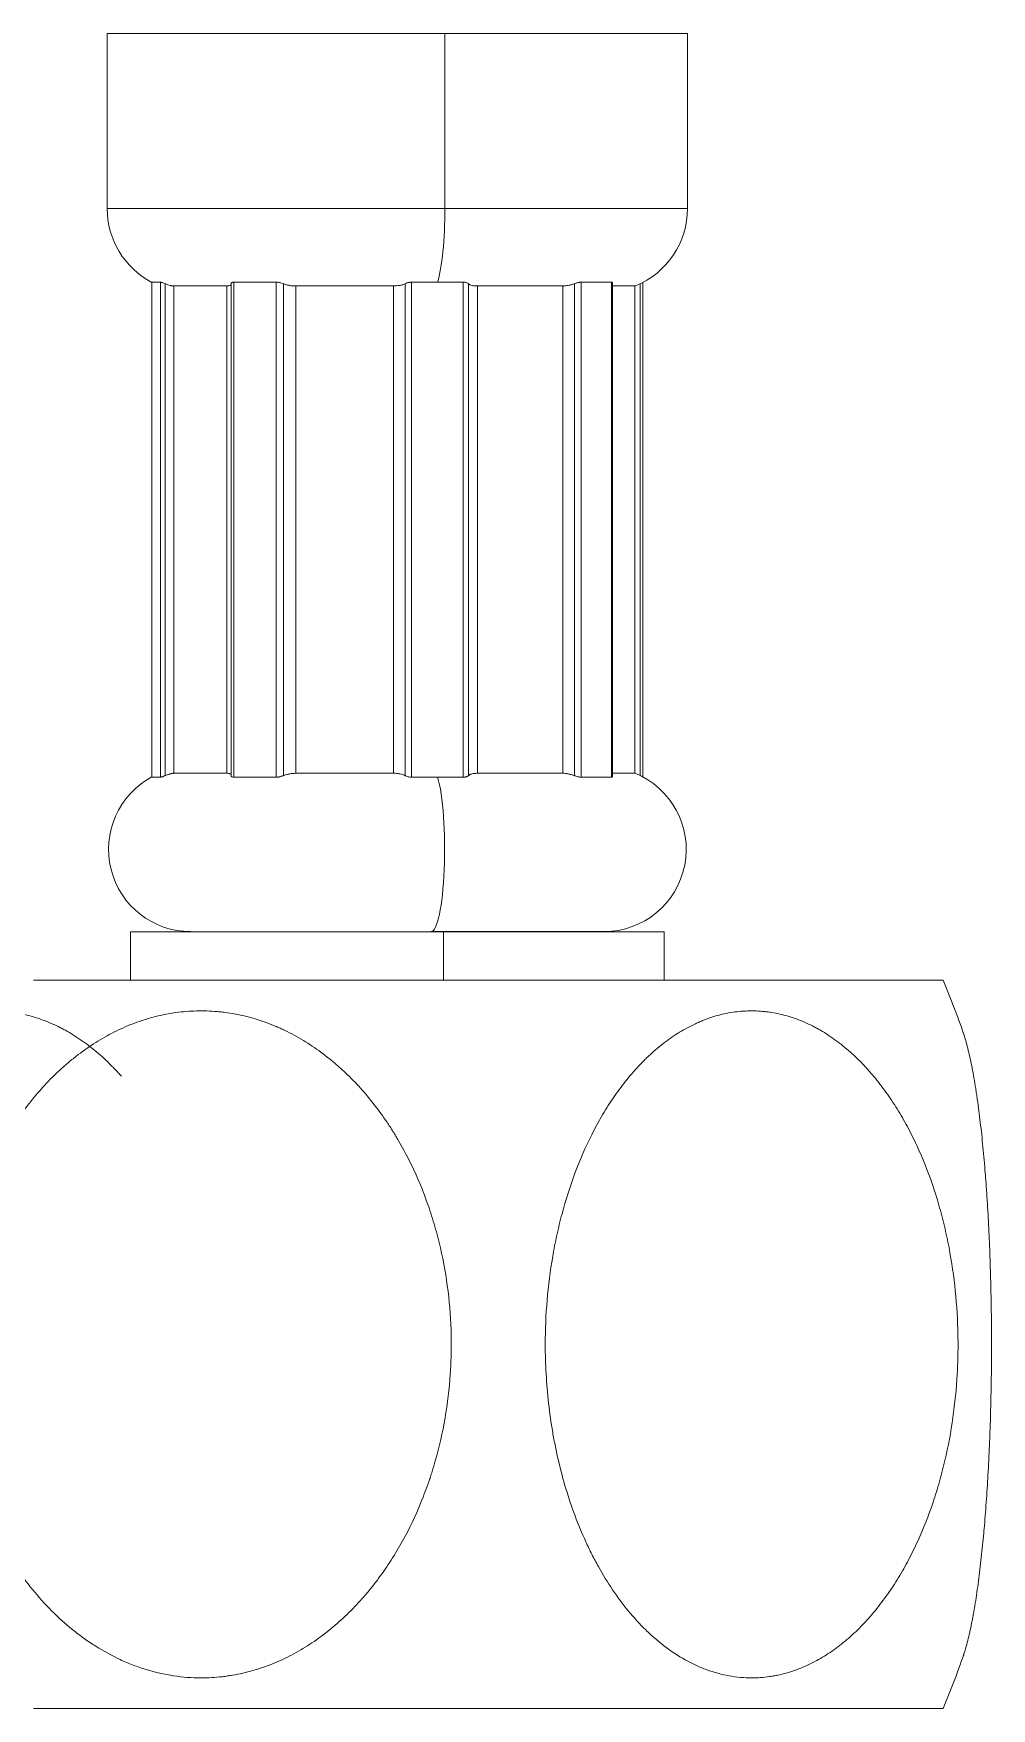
# Model space of a CAD drawing. Header units: millimetres. Extents: x 13479 to 14073, y 4989 to 5829.
# Drawn here: x 13591.29 to 13611.03, y 5077.61 to 5112.11 of the extents above; entities that cross this region are included whole.
import ezdxf

# ---------------------------------------------------------------- set-up
doc = ezdxf.new("R2010")
doc.units = ezdxf.units.MM

msp = doc.modelspace()

# ---------------------------------------------------------------- linework, layer by layer
at = {"linetype": 'Continuous', "lineweight": 18}
for p, q in [((13592.806, 5112.109), (13592.806, 5108.507)), ((13599.765, 5112.109), (13592.806, 5112.109)), ((13599.765, 5112.109), (13604.768, 5112.109)), ((13604.768, 5108.507), (13604.768, 5112.109)), ((13593.728, 5106.987), (13593.728, 5106.987)), ((13593.904, 5106.987), (13593.728, 5106.987)), ((13593.728, 5106.986), (13593.728, 5096.792)), ((13595.27, 5106.909), (13594.177, 5106.909)), ((13595.361, 5106.959), (13595.361, 5096.821)), ((13596.292, 5106.987), (13595.418, 5106.987)), ((13598.71, 5106.909), (13596.696, 5106.909)), ((13599.616, 5106.987), (13599.081, 5106.987)), ((13600.141, 5106.987), (13599.616, 5106.987)), ((13600.44, 5106.909), (13602.195, 5106.909)), ((13603.197, 5106.987), (13602.572, 5106.987)), ((13603.216, 5106.909), (13603.684, 5106.909)), ((13603.219, 5096.804), (13603.219, 5106.976)), ((13603.846, 5096.796), (13603.846, 5106.983)), ((13593.904, 5096.792), (13593.728, 5096.792)), ((13595.27, 5096.872), (13594.177, 5096.872)), ((13596.292, 5096.792), (13595.418, 5096.792)), ((13598.71, 5096.872), (13596.696, 5096.872)), ((13599.616, 5096.792), (13599.081, 5096.792)), ((13600.141, 5096.792), (13599.616, 5096.792)), ((13600.44, 5096.872), (13602.195, 5096.872)), ((13603.197, 5096.792), (13602.572, 5096.792)), ((13603.216, 5096.872), (13603.684, 5096.872)), ((13593.287, 5093.609), (13599.735, 5093.609)), ((13593.287, 5093.609), (13593.287, 5092.609)), ((13599.735, 5093.609), (13604.287, 5093.609)), ((13604.287, 5092.609), (13604.287, 5093.609)), ((13610.037, 5092.609), (13591.287, 5092.609)), ((13610.037, 5077.609), (13591.287, 5077.609))]:
    msp.add_line(p, q, dxfattribs=at)
at = {"linetype": 'Continuous', "lineweight": 13}
for p, q in [((13599.765, 5112.109), (13599.765, 5108.507)), ((13599.765, 5108.507), (13592.806, 5108.507)), ((13604.768, 5108.507), (13599.765, 5108.507)), ((13593.728, 5106.987), (13593.728, 5096.792)), ((13593.904, 5106.987), (13593.904, 5096.792)), ((13593.999, 5106.956), (13593.999, 5096.823)), ((13594.177, 5106.909), (13594.177, 5096.872)), ((13595.27, 5106.909), (13595.27, 5096.872)), ((13595.418, 5106.987), (13595.418, 5096.792)), ((13596.292, 5106.987), (13596.292, 5096.792)), ((13596.437, 5106.956), (13596.437, 5096.823)), ((13596.696, 5106.909), (13596.696, 5096.872)), ((13598.71, 5106.909), (13598.71, 5096.872)), ((13598.947, 5106.956), (13598.947, 5096.823)), ((13599.081, 5106.987), (13599.081, 5096.792)), ((13600.141, 5106.987), (13600.141, 5096.792)), ((13600.251, 5106.956), (13600.251, 5096.823)), ((13600.44, 5106.909), (13600.44, 5096.872)), ((13602.195, 5106.909), (13602.195, 5096.872)), ((13602.438, 5106.956), (13602.438, 5096.823)), ((13602.572, 5106.987), (13602.572, 5096.792)), ((13603.197, 5106.987), (13603.197, 5096.792)), ((13603.684, 5106.909), (13603.684, 5096.872)), ((13603.791, 5106.955), (13603.791, 5096.824)), ((13599.735, 5092.609), (13599.735, 5093.609))]:
    msp.add_line(p, q, dxfattribs=at)
at = {"linetype": 'Continuous', "lineweight": 18}
for centre, radius, start, end in [((13594.527, 5108.507), 1.721, 180, 242.3511), ((13603.047, 5108.507), 1.721, 292.2144, 0), ((13594.527, 5095.304), 1.693, 118.1504, 270), ((13603.047, 5095.304), 1.693, 270, 67.8726), ((13592.037, 5085.109), 19.5, 19.1315, 22.6199), ((13592.037, 5085.109), 19.5, 337.3801, 340.8635)]:
    msp.add_arc(centre, radius, start, end, dxfattribs=at)
at = {"linetype": 'Continuous', "lineweight": 13}
for centre, major_axis, start_param, end_param in [((13599.484, 5108.507), (0, 1.721), 3.629584, 4.712389), ((13599.484, 5095.304), (0, -1.693), 0, 2.644734)]:
    msp.add_ellipse(centre, major_axis=major_axis, ratio=0.163617, start_param=start_param, end_param=end_param, dxfattribs=at)
at = {"linetype": 'Continuous', "lineweight": 18}
for points, degree, knots in [([(13593.999, 5106.956), (13593.988, 5106.961), (13593.978, 5106.965), (13593.958, 5106.972), (13593.949, 5106.976), (13593.932, 5106.981), (13593.925, 5106.983), (13593.912, 5106.986), (13593.908, 5106.987), (13593.904, 5106.987)], 3, [0, 0, 0, 0, 0.25, 0.25, 0.5, 0.5, 0.75, 0.75, 1, 1, 1, 1]), ([(13594.177, 5106.909), (13594.169, 5106.909), (13594.159, 5106.91), (13594.141, 5106.913), (13594.135, 5106.914), (13594.121, 5106.917), (13594.114, 5106.919), (13594.091, 5106.925), (13594.074, 5106.93), (13594.038, 5106.942), (13594.019, 5106.949), (13593.999, 5106.956)], 3, [0, 0, 0, 0, 0.25, 0.25, 0.375, 0.375, 0.5, 0.5, 0.75, 0.75, 1, 1, 1, 1]), ([(13595.362, 5106.956), (13595.363, 5106.949), (13595.361, 5106.942), (13595.357, 5106.933), (13595.354, 5106.93), (13595.349, 5106.925), (13595.345, 5106.923), (13595.334, 5106.917), (13595.324, 5106.914), (13595.306, 5106.911), (13595.299, 5106.91), (13595.285, 5106.909), (13595.278, 5106.909), (13595.27, 5106.909)], 3, [0, 0, 0, 0, 0.25, 0.25, 0.375, 0.375, 0.5, 0.5, 0.75, 0.75, 0.875, 0.875, 1, 1, 1, 1]), ([(13595.418, 5106.987), (13595.409, 5106.987), (13595.4, 5106.986), (13595.389, 5106.984), (13595.386, 5106.983), (13595.379, 5106.981), (13595.374, 5106.979), (13595.37, 5106.976), (13595.366, 5106.972), (13595.365, 5106.971), (13595.362, 5106.965), (13595.361, 5106.961), (13595.362, 5106.956)], 3, [0, 0, 0, 0, 0.25, 0.25, 0.375, 0.375, 0.5, 0.625, 0.625, 0.75, 0.75, 1, 1, 1, 1]), ([(13596.437, 5106.956), (13596.426, 5106.961), (13596.414, 5106.965), (13596.39, 5106.972), (13596.377, 5106.976), (13596.352, 5106.981), (13596.34, 5106.983), (13596.315, 5106.986), (13596.303, 5106.987), (13596.292, 5106.987)], 3, [0, 0, 0, 0, 0.25, 0.25, 0.5, 0.5, 0.75, 0.75, 1, 1, 1, 1]), ([(13596.696, 5106.909), (13596.675, 5106.909), (13596.654, 5106.91), (13596.621, 5106.913), (13596.61, 5106.914), (13596.588, 5106.917), (13596.577, 5106.919), (13596.543, 5106.925), (13596.521, 5106.93), (13596.478, 5106.942), (13596.457, 5106.949), (13596.437, 5106.956)], 3, [0, 0, 0, 0, 0.25, 0.25, 0.375, 0.375, 0.5, 0.5, 0.75, 0.75, 1, 1, 1, 1]), ([(13598.947, 5106.956), (13598.932, 5106.949), (13598.916, 5106.942), (13598.89, 5106.933), (13598.881, 5106.93), (13598.861, 5106.925), (13598.851, 5106.923), (13598.821, 5106.917), (13598.8, 5106.914), (13598.767, 5106.911), (13598.756, 5106.91), (13598.733, 5106.909), (13598.722, 5106.909), (13598.71, 5106.909)], 3, [0, 0, 0, 0, 0.25, 0.25, 0.375, 0.375, 0.5, 0.5, 0.75, 0.75, 0.875, 0.875, 1, 1, 1, 1]), ([(13599.081, 5106.987), (13599.068, 5106.987), (13599.056, 5106.986), (13599.037, 5106.984), (13599.031, 5106.983), (13599.018, 5106.981), (13599.006, 5106.979), (13598.995, 5106.976), (13598.984, 5106.972), (13598.979, 5106.971), (13598.964, 5106.965), (13598.955, 5106.961), (13598.947, 5106.956)], 3, [0, 0, 0, 0, 0.25, 0.25, 0.375, 0.375, 0.5, 0.625, 0.625, 0.75, 0.75, 1, 1, 1, 1]), ([(13600.251, 5106.956), (13600.246, 5106.961), (13600.24, 5106.965), (13600.226, 5106.972), (13600.217, 5106.976), (13600.198, 5106.981), (13600.188, 5106.983), (13600.166, 5106.986), (13600.154, 5106.987), (13600.141, 5106.987)], 3, [0, 0, 0, 0, 0.25, 0.25, 0.5, 0.5, 0.75, 0.75, 1, 1, 1, 1]), ([(13600.44, 5106.909), (13600.419, 5106.909), (13600.399, 5106.91), (13600.37, 5106.913), (13600.361, 5106.914), (13600.343, 5106.917), (13600.334, 5106.919), (13600.31, 5106.925), (13600.295, 5106.93), (13600.27, 5106.942), (13600.26, 5106.949), (13600.251, 5106.956)], 3, [0, 0, 0, 0, 0.25, 0.25, 0.375, 0.375, 0.5, 0.5, 0.75, 0.75, 1, 1, 1, 1]), ([(13602.438, 5106.956), (13602.416, 5106.949), (13602.395, 5106.942), (13602.363, 5106.933), (13602.352, 5106.93), (13602.33, 5106.925), (13602.32, 5106.923), (13602.288, 5106.917), (13602.268, 5106.914), (13602.24, 5106.911), (13602.23, 5106.91), (13602.212, 5106.909), (13602.204, 5106.909), (13602.195, 5106.909)], 3, [0, 0, 0, 0, 0.25, 0.25, 0.375, 0.375, 0.5, 0.5, 0.75, 0.75, 0.875, 0.875, 1, 1, 1, 1]), ([(13602.572, 5106.987), (13602.563, 5106.987), (13602.554, 5106.986), (13602.538, 5106.984), (13602.533, 5106.983), (13602.522, 5106.981), (13602.51, 5106.979), (13602.499, 5106.976), (13602.487, 5106.972), (13602.48, 5106.971), (13602.462, 5106.965), (13602.45, 5106.961), (13602.438, 5106.956)], 3, [0, 0, 0, 0, 0.25, 0.25, 0.375, 0.375, 0.5, 0.625, 0.625, 0.75, 0.75, 1, 1, 1, 1]), ([(13603.219, 5106.976), (13603.219, 5106.977), (13603.219, 5106.978), (13603.218, 5106.981), (13603.216, 5106.983), (13603.208, 5106.986), (13603.203, 5106.987), (13603.197, 5106.987)], 3, [0, 0, 0, 0, 0.125841, 0.125841, 0.562921, 0.562921, 1, 1, 1, 1]), ([(13603.695, 5106.913), (13603.694, 5106.912), (13603.693, 5106.912), (13603.69, 5106.911), (13603.688, 5106.91), (13603.685, 5106.909), (13603.684, 5106.909), (13603.684, 5106.909)], 3, [0, 0, 0, 0, 0.133722, 0.133722, 0.566861, 0.566861, 1, 1, 1, 1]), ([(13593.904, 5096.792), (13593.908, 5096.792), (13593.912, 5096.792), (13593.921, 5096.795), (13593.925, 5096.796), (13593.932, 5096.798), (13593.94, 5096.8), (13593.949, 5096.803), (13593.958, 5096.807), (13593.963, 5096.809), (13593.978, 5096.814), (13593.988, 5096.819), (13593.999, 5096.823)], 3, [0, 0, 0, 0, 0.25, 0.25, 0.375, 0.375, 0.5, 0.625, 0.625, 0.75, 0.75, 1, 1, 1, 1]), ([(13593.999, 5096.823), (13594.019, 5096.831), (13594.038, 5096.838), (13594.065, 5096.847), (13594.073, 5096.85), (13594.09, 5096.855), (13594.098, 5096.857), (13594.121, 5096.863), (13594.135, 5096.866), (13594.153, 5096.87), (13594.158, 5096.87), (13594.168, 5096.871), (13594.173, 5096.872), (13594.177, 5096.872)], 3, [0, 0, 0, 0, 0.25, 0.25, 0.375, 0.375, 0.5, 0.5, 0.75, 0.75, 0.875, 0.875, 1, 1, 1, 1]), ([(13595.27, 5096.872), (13595.286, 5096.872), (13595.3, 5096.871), (13595.318, 5096.868), (13595.323, 5096.866), (13595.333, 5096.863), (13595.338, 5096.861), (13595.349, 5096.855), (13595.355, 5096.85), (13595.361, 5096.838), (13595.363, 5096.831), (13595.362, 5096.823)], 3, [0, 0, 0, 0, 0.25, 0.25, 0.375, 0.375, 0.5, 0.5, 0.75, 0.75, 1, 1, 1, 1]), ([(13595.362, 5096.823), (13595.361, 5096.819), (13595.362, 5096.814), (13595.366, 5096.807), (13595.369, 5096.803), (13595.379, 5096.798), (13595.385, 5096.795), (13595.4, 5096.792), (13595.408, 5096.792), (13595.418, 5096.792)], 3, [0, 0, 0, 0, 0.25, 0.25, 0.5, 0.5, 0.75, 0.75, 1, 1, 1, 1]), ([(13596.292, 5096.792), (13596.303, 5096.792), (13596.315, 5096.792), (13596.333, 5096.795), (13596.339, 5096.796), (13596.352, 5096.798), (13596.365, 5096.8), (13596.377, 5096.803), (13596.389, 5096.807), (13596.396, 5096.809), (13596.414, 5096.814), (13596.426, 5096.819), (13596.437, 5096.823)], 3, [0, 0, 0, 0, 0.25, 0.25, 0.375, 0.375, 0.5, 0.625, 0.625, 0.75, 0.75, 1, 1, 1, 1]), ([(13596.437, 5096.823), (13596.457, 5096.831), (13596.478, 5096.838), (13596.51, 5096.847), (13596.521, 5096.85), (13596.543, 5096.855), (13596.554, 5096.857), (13596.587, 5096.863), (13596.61, 5096.866), (13596.643, 5096.87), (13596.654, 5096.87), (13596.675, 5096.871), (13596.686, 5096.872), (13596.696, 5096.872)], 3, [0, 0, 0, 0, 0.25, 0.25, 0.375, 0.375, 0.5, 0.5, 0.75, 0.75, 0.875, 0.875, 1, 1, 1, 1]), ([(13598.71, 5096.872), (13598.733, 5096.872), (13598.755, 5096.871), (13598.788, 5096.868), (13598.799, 5096.866), (13598.821, 5096.863), (13598.831, 5096.861), (13598.861, 5096.855), (13598.88, 5096.85), (13598.916, 5096.838), (13598.932, 5096.831), (13598.947, 5096.823)], 3, [0, 0, 0, 0, 0.25, 0.25, 0.375, 0.375, 0.5, 0.5, 0.75, 0.75, 1, 1, 1, 1]), ([(13598.947, 5096.823), (13598.955, 5096.819), (13598.964, 5096.814), (13598.984, 5096.807), (13598.995, 5096.803), (13599.018, 5096.798), (13599.03, 5096.795), (13599.056, 5096.792), (13599.068, 5096.792), (13599.081, 5096.792)], 3, [0, 0, 0, 0, 0.25, 0.25, 0.5, 0.5, 0.75, 0.75, 1, 1, 1, 1]), ([(13600.141, 5096.792), (13600.154, 5096.792), (13600.165, 5096.792), (13600.182, 5096.795), (13600.188, 5096.796), (13600.198, 5096.798), (13600.208, 5096.8), (13600.217, 5096.803), (13600.225, 5096.807), (13600.229, 5096.809), (13600.24, 5096.814), (13600.246, 5096.819), (13600.251, 5096.823)], 3, [0, 0, 0, 0, 0.25, 0.25, 0.375, 0.375, 0.5, 0.625, 0.625, 0.75, 0.75, 1, 1, 1, 1]), ([(13600.251, 5096.823), (13600.26, 5096.831), (13600.27, 5096.838), (13600.289, 5096.847), (13600.295, 5096.85), (13600.31, 5096.855), (13600.318, 5096.857), (13600.342, 5096.863), (13600.36, 5096.866), (13600.389, 5096.87), (13600.399, 5096.87), (13600.419, 5096.871), (13600.43, 5096.872), (13600.44, 5096.872)], 3, [0, 0, 0, 0, 0.25, 0.25, 0.375, 0.375, 0.5, 0.5, 0.75, 0.75, 0.875, 0.875, 1, 1, 1, 1]), ([(13602.195, 5096.872), (13602.212, 5096.872), (13602.23, 5096.871), (13602.258, 5096.868), (13602.268, 5096.866), (13602.288, 5096.863), (13602.299, 5096.861), (13602.33, 5096.855), (13602.351, 5096.85), (13602.395, 5096.838), (13602.417, 5096.831), (13602.438, 5096.823)], 3, [0, 0, 0, 0, 0.25, 0.25, 0.375, 0.375, 0.5, 0.5, 0.75, 0.75, 1, 1, 1, 1]), ([(13602.438, 5096.823), (13602.45, 5096.819), (13602.462, 5096.814), (13602.486, 5096.807), (13602.499, 5096.803), (13602.522, 5096.798), (13602.533, 5096.795), (13602.554, 5096.792), (13602.563, 5096.792), (13602.572, 5096.792)], 3, [0, 0, 0, 0, 0.25, 0.25, 0.5, 0.5, 0.75, 0.75, 1, 1, 1, 1]), ([(13603.197, 5096.792), (13603.203, 5096.792), (13603.208, 5096.792), (13603.214, 5096.795), (13603.215, 5096.796), (13603.218, 5096.798), (13603.219, 5096.8), (13603.219, 5096.802), (13603.219, 5096.803)], 3, [0, 0, 0, 0, 0.436688, 0.436688, 0.655033, 0.655033, 0.873377, 1, 1, 1, 1]), ([(13599.484, 5093.609), (13598.648, 5093.609), (13596.998, 5093.609), (13596.176, 5093.609), (13596.054, 5093.609)], 2, [0, 0, 0, 0.456439, 0.912877, 1, 1, 1]), ([(13599.484, 5093.611), (13599.759, 5093.611), (13600.03, 5093.611), (13600.551, 5093.611), (13600.802, 5093.611), (13601.276, 5093.611), (13601.498, 5093.611), (13601.905, 5093.611), (13602.089, 5093.611), (13602.414, 5093.611), (13602.554, 5093.611), (13602.783, 5093.611), (13602.873, 5093.611), (13603, 5093.611), (13603.036, 5093.611), (13603.046, 5093.611), (13603.047, 5093.611), (13603.047, 5093.611)], 3, [0, 0, 0, 0, 0.139774, 0.139774, 0.279548, 0.279548, 0.419323, 0.419323, 0.559097, 0.559097, 0.698871, 0.698871, 0.838645, 0.838645, 0.97842, 0.97842, 1, 1, 1, 1]), ([(13585.957, 5085.109), (13585.957, 5085.415), (13585.97, 5085.719), (13586.024, 5086.321), (13586.064, 5086.62), (13586.144, 5087.065), (13586.175, 5087.212), (13586.225, 5087.433), (13586.243, 5087.506), (13586.28, 5087.652), (13586.3, 5087.724), (13586.401, 5088.084), (13586.495, 5088.364), (13586.71, 5088.908), (13586.831, 5089.172), (13587.001, 5089.491), (13587.036, 5089.554), (13587.107, 5089.68), (13587.144, 5089.741), (13587.257, 5089.924), (13587.335, 5090.042), (13587.497, 5090.271), (13587.581, 5090.381), (13587.757, 5090.594), (13587.848, 5090.697), (13587.99, 5090.844), (13588.062, 5090.916), (13588.137, 5090.986), (13588.187, 5091.032), (13588.212, 5091.054), (13588.339, 5091.166), (13588.443, 5091.249), (13588.657, 5091.403), (13588.766, 5091.474), (13588.99, 5091.603), (13589.104, 5091.662), (13589.25, 5091.726), (13589.28, 5091.739), (13589.339, 5091.763), (13589.369, 5091.775), (13589.459, 5091.808), (13589.519, 5091.829), (13589.7, 5091.884), (13589.943, 5091.943), (13590.188, 5091.97), (13590.435, 5091.981), (13590.559, 5091.979), (13590.716, 5091.966), (13590.747, 5091.963), (13590.809, 5091.956), (13590.902, 5091.944), (13590.994, 5091.927), (13591.178, 5091.888), (13591.298, 5091.854), (13591.537, 5091.772), (13591.654, 5091.723), (13591.8, 5091.653), (13591.829, 5091.639), (13591.886, 5091.609), (13591.915, 5091.594), (13592.001, 5091.547), (13592.057, 5091.514), (13592.223, 5091.41), (13592.331, 5091.335), (13592.542, 5091.174), (13592.644, 5091.088), (13592.793, 5090.95), (13592.842, 5090.903), (13592.915, 5090.83), (13592.939, 5090.806), (13592.986, 5090.756), (13593.032, 5090.707), (13593.077, 5090.657), (13593.098, 5090.633)], 3, [0, 0, 0, 0, 0.068413, 0.068413, 0.136827, 0.136827, 0.171034, 0.171034, 0.188137, 0.188137, 0.20524, 0.20524, 0.273654, 0.273654, 0.342067, 0.342067, 0.359171, 0.359171, 0.376274, 0.376274, 0.410481, 0.410481, 0.444688, 0.444688, 0.478894, 0.478894, 0.495998, 0.504549, 0.504549, 0.513101, 0.513101, 0.547308, 0.547308, 0.581515, 0.581515, 0.615721, 0.615721, 0.624273, 0.624273, 0.632825, 0.632825, 0.649928, 0.649928, 0.684135, 0.718342, 0.718342, 0.752548, 0.752548, 0.7611, 0.7611, 0.769652, 0.786755, 0.786755, 0.820962, 0.820962, 0.855169, 0.855169, 0.86372, 0.86372, 0.872272, 0.872272, 0.889375, 0.889375, 0.923582, 0.923582, 0.957789, 0.957789, 0.974892, 0.974892, 0.983444, 0.983444, 0.991996, 1, 1, 1, 1]), ([(13589.59, 5085.109), (13589.59, 5085.416), (13589.605, 5085.719), (13589.667, 5086.322), (13589.713, 5086.621), (13589.805, 5087.065), (13589.84, 5087.213), (13589.898, 5087.434), (13589.919, 5087.507), (13589.961, 5087.653), (13589.984, 5087.725), (13590.1, 5088.085), (13590.208, 5088.365), (13590.455, 5088.909), (13590.594, 5089.173), (13590.789, 5089.492), (13590.829, 5089.555), (13590.912, 5089.681), (13590.954, 5089.743), (13591.083, 5089.925), (13591.173, 5090.044), (13591.359, 5090.272), (13591.456, 5090.383), (13591.658, 5090.596), (13591.762, 5090.698), (13591.926, 5090.845), (13592.009, 5090.917), (13592.094, 5090.987), (13592.152, 5091.033), (13592.181, 5091.055), (13592.327, 5091.167), (13592.447, 5091.25), (13592.692, 5091.404), (13592.817, 5091.475), (13593.074, 5091.604), (13593.205, 5091.663), (13593.374, 5091.727), (13593.408, 5091.74), (13593.476, 5091.764), (13593.51, 5091.776), (13593.613, 5091.809), (13593.682, 5091.829), (13593.89, 5091.885), (13594.169, 5091.943), (13594.451, 5091.97), (13594.735, 5091.981), (13594.877, 5091.979), (13595.057, 5091.966), (13595.093, 5091.963), (13595.164, 5091.956), (13595.271, 5091.943), (13595.377, 5091.926), (13595.588, 5091.887), (13595.726, 5091.853), (13596, 5091.771), (13596.135, 5091.722), (13596.302, 5091.652), (13596.335, 5091.637), (13596.401, 5091.608), (13596.434, 5091.592), (13596.532, 5091.545), (13596.597, 5091.512), (13596.788, 5091.408), (13596.912, 5091.333), (13597.153, 5091.172), (13597.271, 5091.086), (13597.442, 5090.948), (13597.498, 5090.9), (13597.582, 5090.828), (13597.609, 5090.803), (13597.664, 5090.753), (13597.799, 5090.627), (13597.928, 5090.495), (13598.125, 5090.276), (13598.22, 5090.163), (13598.402, 5089.929), (13598.49, 5089.808), (13598.594, 5089.653), (13598.615, 5089.622), (13598.656, 5089.559), (13598.676, 5089.527), (13598.736, 5089.432), (13598.775, 5089.367), (13598.888, 5089.173), (13598.959, 5089.041), (13599.161, 5088.639), (13599.28, 5088.363), (13599.435, 5087.938), (13599.483, 5087.794), (13599.571, 5087.502), (13599.611, 5087.356), (13599.719, 5086.914), (13599.776, 5086.616), (13599.857, 5086.017), (13599.883, 5085.714), (13599.896, 5085.333), (13599.897, 5085.256), (13599.898, 5085.103), (13599.897, 5084.874), (13599.887, 5084.646), (13599.856, 5084.192), (13599.82, 5083.893), (13599.718, 5083.298), (13599.651, 5083.003), (13599.548, 5082.639), (13599.526, 5082.566), (13599.492, 5082.457), (13599.48, 5082.42), (13599.457, 5082.348), (13599.396, 5082.169), (13599.33, 5081.992), (13599.16, 5081.576), (13599.031, 5081.307), (13598.816, 5080.919), (13598.74, 5080.792), (13598.58, 5080.542), (13598.496, 5080.42), (13598.363, 5080.241), (13598.318, 5080.182), (13598.225, 5080.065), (13598.178, 5080.007), (13598.032, 5079.837), (13597.932, 5079.729), (13597.724, 5079.52), (13597.617, 5079.421), (13597.395, 5079.231), (13597.28, 5079.141), (13597.102, 5079.013), (13597.042, 5078.972), (13596.919, 5078.892), (13596.857, 5078.853), (13596.668, 5078.743), (13596.412, 5078.608), (13596.147, 5078.502), (13595.877, 5078.409), (13595.74, 5078.37), (13595.531, 5078.322), (13595.426, 5078.301), (13595.319, 5078.284), (13595.248, 5078.274), (13595.212, 5078.269), (13595.032, 5078.248), (13594.888, 5078.24), (13594.744, 5078.24)], 3, [0, 0, 0, 0, 0.03125, 0.03125, 0.0625, 0.0625, 0.078125, 0.078125, 0.085937, 0.085937, 0.09375, 0.09375, 0.125, 0.125, 0.15625, 0.15625, 0.164062, 0.164062, 0.171875, 0.171875, 0.1875, 0.1875, 0.203125, 0.203125, 0.21875, 0.21875, 0.226563, 0.230469, 0.230469, 0.234375, 0.234375, 0.25, 0.25, 0.265625, 0.265625, 0.28125, 0.28125, 0.285156, 0.285156, 0.289063, 0.289063, 0.296875, 0.296875, 0.3125, 0.328125, 0.328125, 0.34375, 0.34375, 0.347656, 0.347656, 0.351563, 0.359375, 0.359375, 0.375, 0.375, 0.390625, 0.390625, 0.394531, 0.394531, 0.398438, 0.398438, 0.40625, 0.40625, 0.421875, 0.421875, 0.4375, 0.4375, 0.445313, 0.445313, 0.449219, 0.449219, 0.453125, 0.46875, 0.46875, 0.484375, 0.484375, 0.5, 0.5, 0.503906, 0.503906, 0.507813, 0.507813, 0.515625, 0.515625, 0.53125, 0.53125, 0.5625, 0.5625, 0.578125, 0.578125, 0.59375, 0.59375, 0.625, 0.625, 0.65625, 0.65625, 0.664063, 0.664063, 0.671875, 0.6875, 0.6875, 0.71875, 0.71875, 0.75, 0.75, 0.757813, 0.757813, 0.761719, 0.761719, 0.765625, 0.78125, 0.78125, 0.8125, 0.8125, 0.828125, 0.828125, 0.84375, 0.84375, 0.851563, 0.851563, 0.859375, 0.859375, 0.875, 0.875, 0.890625, 0.890625, 0.90625, 0.90625, 0.914063, 0.914063, 0.921875, 0.921875, 0.9375, 0.953125, 0.953125, 0.96875, 0.96875, 0.976562, 0.980469, 0.980469, 0.984375, 0.984375, 1, 1, 1, 1]), ([(13601.835, 5085.109), (13601.835, 5085.415), (13601.848, 5085.719), (13601.899, 5086.321), (13601.937, 5086.62), (13602.013, 5087.065), (13602.042, 5087.212), (13602.09, 5087.433), (13602.107, 5087.506), (13602.142, 5087.652), (13602.161, 5087.724), (13602.256, 5088.084), (13602.346, 5088.364), (13602.549, 5088.908), (13602.664, 5089.172), (13602.825, 5089.491), (13602.858, 5089.554), (13602.926, 5089.68), (13602.961, 5089.741), (13603.067, 5089.924), (13603.141, 5090.042), (13603.295, 5090.271), (13603.375, 5090.381), (13603.541, 5090.594), (13603.627, 5090.697), (13603.762, 5090.844), (13603.83, 5090.916), (13603.901, 5090.986), (13603.948, 5091.032), (13603.972, 5091.054), (13604.093, 5091.166), (13604.192, 5091.249), (13604.394, 5091.403), (13604.497, 5091.474), (13604.709, 5091.603), (13604.818, 5091.662), (13604.956, 5091.726), (13604.984, 5091.739), (13605.04, 5091.763), (13605.069, 5091.775), (13605.154, 5091.808), (13605.211, 5091.829), (13605.382, 5091.884), (13605.612, 5091.943), (13605.845, 5091.97), (13606.079, 5091.981), (13606.197, 5091.979), (13606.345, 5091.966), (13606.374, 5091.963), (13606.433, 5091.956), (13606.522, 5091.944), (13606.609, 5091.927), (13606.783, 5091.888), (13606.897, 5091.854), (13607.123, 5091.772), (13607.234, 5091.723), (13607.372, 5091.653), (13607.399, 5091.639), (13607.454, 5091.609), (13607.481, 5091.594), (13607.562, 5091.547), (13607.616, 5091.514), (13607.773, 5091.41), (13607.876, 5091.335), (13608.075, 5091.174), (13608.172, 5091.088), (13608.313, 5090.95), (13608.36, 5090.903), (13608.428, 5090.83), (13608.451, 5090.806), (13608.496, 5090.756), (13608.608, 5090.63), (13608.714, 5090.498), (13608.877, 5090.279), (13608.955, 5090.166), (13609.106, 5089.932), (13609.178, 5089.812), (13609.281, 5089.626), (13609.315, 5089.563), (13609.381, 5089.435), (13609.413, 5089.371), (13609.507, 5089.177), (13609.566, 5089.045), (13609.733, 5088.644), (13609.831, 5088.368), (13609.959, 5087.943), (13609.999, 5087.799), (13610.053, 5087.58), (13610.071, 5087.507), (13610.104, 5087.36), (13610.12, 5087.287), (13610.194, 5086.919), (13610.24, 5086.622), (13610.308, 5086.022), (13610.329, 5085.72), (13610.34, 5085.339), (13610.341, 5085.262), (13610.343, 5085.109), (13610.342, 5084.88), (13610.334, 5084.652), (13610.308, 5084.199), (13610.279, 5083.899), (13610.195, 5083.304), (13610.14, 5083.01), (13610.055, 5082.645), (13610.037, 5082.572), (13610.009, 5082.463), (13609.999, 5082.427), (13609.98, 5082.355), (13609.93, 5082.175), (13609.875, 5081.999), (13609.735, 5081.582), (13609.63, 5081.314), (13609.452, 5080.925), (13609.39, 5080.798), (13609.258, 5080.548), (13609.189, 5080.426), (13609.08, 5080.247), (13609.042, 5080.188), (13608.966, 5080.071), (13608.927, 5080.013), (13608.807, 5079.843), (13608.724, 5079.734), (13608.553, 5079.525), (13608.465, 5079.426), (13608.282, 5079.236), (13608.187, 5079.145), (13608.04, 5079.018), (13607.966, 5078.956), (13607.889, 5078.896), (13607.838, 5078.858), (13607.812, 5078.839), (13607.682, 5078.746), (13607.471, 5078.612), (13607.253, 5078.505), (13607.031, 5078.411), (13606.918, 5078.372), (13606.745, 5078.323), (13606.659, 5078.302), (13606.571, 5078.285), (13606.512, 5078.275), (13606.482, 5078.27), (13606.334, 5078.249), (13606.215, 5078.24), (13606.096, 5078.24)], 3, [0, 0, 0, 0, 0.03125, 0.03125, 0.0625, 0.0625, 0.078125, 0.078125, 0.085937, 0.085937, 0.09375, 0.09375, 0.125, 0.125, 0.15625, 0.15625, 0.164062, 0.164062, 0.171875, 0.171875, 0.1875, 0.1875, 0.203125, 0.203125, 0.21875, 0.21875, 0.226562, 0.230469, 0.230469, 0.234375, 0.234375, 0.25, 0.25, 0.265625, 0.265625, 0.28125, 0.28125, 0.285156, 0.285156, 0.289062, 0.289062, 0.296875, 0.296875, 0.3125, 0.328125, 0.328125, 0.34375, 0.34375, 0.347656, 0.347656, 0.351562, 0.359375, 0.359375, 0.375, 0.375, 0.390625, 0.390625, 0.394531, 0.394531, 0.398437, 0.398437, 0.40625, 0.40625, 0.421875, 0.421875, 0.4375, 0.4375, 0.445312, 0.445312, 0.449219, 0.449219, 0.453125, 0.46875, 0.46875, 0.484375, 0.484375, 0.5, 0.5, 0.507812, 0.507812, 0.515625, 0.515625, 0.53125, 0.53125, 0.5625, 0.5625, 0.578125, 0.578125, 0.585937, 0.585937, 0.59375, 0.59375, 0.625, 0.625, 0.65625, 0.65625, 0.664062, 0.664062, 0.671875, 0.6875, 0.6875, 0.71875, 0.71875, 0.75, 0.75, 0.757812, 0.757812, 0.761719, 0.761719, 0.765625, 0.78125, 0.78125, 0.8125, 0.8125, 0.828125, 0.828125, 0.84375, 0.84375, 0.851563, 0.851563, 0.859375, 0.859375, 0.875, 0.875, 0.890625, 0.890625, 0.90625, 0.90625, 0.914063, 0.917969, 0.917969, 0.921875, 0.921875, 0.9375, 0.953125, 0.953125, 0.96875, 0.96875, 0.976562, 0.980469, 0.980469, 0.984375, 0.984375, 1, 1, 1, 1]), ([(13610.449, 5078.687), (13610.47, 5078.749), (13610.491, 5078.817), (13610.54, 5078.992), (13610.567, 5079.104), (13610.607, 5079.288), (13610.62, 5079.351), (13610.639, 5079.45), (13610.646, 5079.484), (13610.658, 5079.552), (13610.664, 5079.586), (13610.695, 5079.76), (13610.718, 5079.906), (13610.761, 5080.211), (13610.782, 5080.369), (13610.82, 5080.697), (13610.838, 5080.867), (13610.86, 5081.086), (13610.864, 5081.131), (13610.872, 5081.22), (13610.884, 5081.354), (13610.896, 5081.489), (13610.917, 5081.763), (13610.931, 5081.949), (13610.955, 5082.326), (13610.965, 5082.517), (13610.98, 5082.809), (13610.984, 5082.907), (13610.991, 5083.055), (13610.993, 5083.104), (13610.997, 5083.204), (13610.999, 5083.253), (13611.008, 5083.502), (13611.014, 5083.701), (13611.023, 5084.102), (13611.03, 5084.503), (13611.033, 5084.907), (13611.033, 5085.211), (13611.032, 5085.363), (13611.031, 5085.516), (13611.03, 5085.617), (13611.03, 5085.668), (13611.027, 5085.923), (13611.019, 5086.326), (13611.007, 5086.723), (13610.993, 5087.116), (13610.985, 5087.311), (13610.966, 5087.697), (13610.955, 5087.888), (13610.937, 5088.172), (13610.931, 5088.266), (13610.921, 5088.406), (13610.917, 5088.453), (13610.91, 5088.546), (13610.907, 5088.592), (13610.888, 5088.82), (13610.873, 5088.999), (13610.839, 5089.347), (13610.821, 5089.516), (13610.782, 5089.844), (13610.762, 5090.003), (13610.734, 5090.195), (13610.729, 5090.233), (13610.718, 5090.309), (13610.712, 5090.346), (13610.694, 5090.456), (13610.683, 5090.528), (13610.646, 5090.736), (13610.621, 5090.867), (13610.568, 5091.111), (13610.541, 5091.224), (13610.505, 5091.354), (13610.497, 5091.379), (13610.483, 5091.428), (13610.475, 5091.452), (13610.46, 5091.498), (13610.453, 5091.52), (13610.446, 5091.541)], 3, [0, 0, 0, 0, 0.027836, 0.027836, 0.067125, 0.067125, 0.08677, 0.08677, 0.096592, 0.096592, 0.106414, 0.106414, 0.145703, 0.145703, 0.184992, 0.184992, 0.224281, 0.224281, 0.234103, 0.234103, 0.243925, 0.263569, 0.263569, 0.302858, 0.302858, 0.342147, 0.342147, 0.361792, 0.361792, 0.371614, 0.371614, 0.381436, 0.381436, 0.420725, 0.420725, 0.460014, 0.499303, 0.499303, 0.518947, 0.528769, 0.528769, 0.538592, 0.538592, 0.57788, 0.617169, 0.617169, 0.656458, 0.656458, 0.695747, 0.695747, 0.715391, 0.715391, 0.725214, 0.725214, 0.735036, 0.735036, 0.774325, 0.774325, 0.813614, 0.813614, 0.852903, 0.852903, 0.862725, 0.862725, 0.872547, 0.872547, 0.892191, 0.892191, 0.93148, 0.93148, 0.970769, 0.970769, 0.980591, 0.980591, 0.990414, 0.990414, 1, 1, 1, 1]), ([(13589.59, 5085.109), (13589.59, 5084.905), (13589.603, 5084.499), (13589.665, 5083.897), (13589.733, 5083.499), (13589.795, 5083.203), (13589.828, 5083.055), (13589.866, 5082.907), (13589.892, 5082.809), (13589.905, 5082.76), (13589.975, 5082.516), (13590.037, 5082.325), (13590.174, 5081.948), (13590.25, 5081.763), (13590.414, 5081.4), (13590.504, 5081.222), (13590.649, 5080.961), (13590.699, 5080.875), (13590.777, 5080.747), (13590.803, 5080.705), (13590.857, 5080.621), (13590.885, 5080.579), (13591.024, 5080.372), (13591.142, 5080.213), (13591.391, 5079.908), (13591.522, 5079.762), (13591.798, 5079.485), (13591.943, 5079.354), (13592.133, 5079.2), (13592.172, 5079.17), (13592.25, 5079.111), (13592.368, 5079.024), (13592.489, 5078.943), (13592.734, 5078.789), (13592.902, 5078.697), (13593.163, 5078.576), (13593.252, 5078.538), (13593.386, 5078.487), (13593.432, 5078.47), (13593.523, 5078.439), (13593.569, 5078.424), (13593.799, 5078.354), (13593.985, 5078.312), (13594.362, 5078.255), (13594.552, 5078.24), (13594.744, 5078.24)], 3, [0, 0, 0, 0, 0.0625, 0.125, 0.1875, 0.1875, 0.21875, 0.234375, 0.234375, 0.25, 0.25, 0.3125, 0.3125, 0.375, 0.375, 0.4375, 0.4375, 0.46875, 0.46875, 0.484375, 0.484375, 0.5, 0.5, 0.5625, 0.5625, 0.625, 0.625, 0.6875, 0.6875, 0.703125, 0.703125, 0.71875, 0.75, 0.75, 0.8125, 0.8125, 0.84375, 0.84375, 0.859375, 0.859375, 0.875, 0.875, 0.9375, 0.9375, 1, 1, 1, 1]), ([(13601.835, 5085.109), (13601.835, 5084.905), (13601.847, 5084.499), (13601.898, 5083.896), (13601.954, 5083.498), (13602.005, 5083.201), (13602.033, 5083.053), (13602.064, 5082.905), (13602.085, 5082.807), (13602.096, 5082.758), (13602.154, 5082.514), (13602.205, 5082.322), (13602.319, 5081.945), (13602.381, 5081.76), (13602.517, 5081.397), (13602.591, 5081.219), (13602.711, 5080.958), (13602.752, 5080.871), (13602.817, 5080.744), (13602.839, 5080.701), (13602.884, 5080.617), (13602.906, 5080.575), (13603.022, 5080.368), (13603.119, 5080.209), (13603.325, 5079.904), (13603.433, 5079.758), (13603.661, 5079.482), (13603.781, 5079.35), (13603.939, 5079.197), (13603.971, 5079.166), (13604.035, 5079.107), (13604.133, 5079.02), (13604.232, 5078.939), (13604.435, 5078.785), (13604.574, 5078.693), (13604.79, 5078.573), (13604.863, 5078.536), (13604.974, 5078.484), (13605.012, 5078.468), (13605.087, 5078.437), (13605.125, 5078.422), (13605.316, 5078.352), (13605.469, 5078.31), (13605.78, 5078.254), (13605.937, 5078.24), (13606.096, 5078.24)], 3, [0, 0, 0, 0, 0.0625, 0.125, 0.1875, 0.1875, 0.21875, 0.234375, 0.234375, 0.25, 0.25, 0.3125, 0.3125, 0.375, 0.375, 0.4375, 0.4375, 0.46875, 0.46875, 0.484375, 0.484375, 0.5, 0.5, 0.5625, 0.5625, 0.625, 0.625, 0.6875, 0.6875, 0.703125, 0.703125, 0.71875, 0.75, 0.75, 0.8125, 0.8125, 0.84375, 0.84375, 0.859375, 0.859375, 0.875, 0.875, 0.9375, 0.9375, 1, 1, 1, 1])]:
    msp.add_open_spline(points, degree=degree, knots=knots, dxfattribs=at)

doc.saveas('drawing.dxf')
